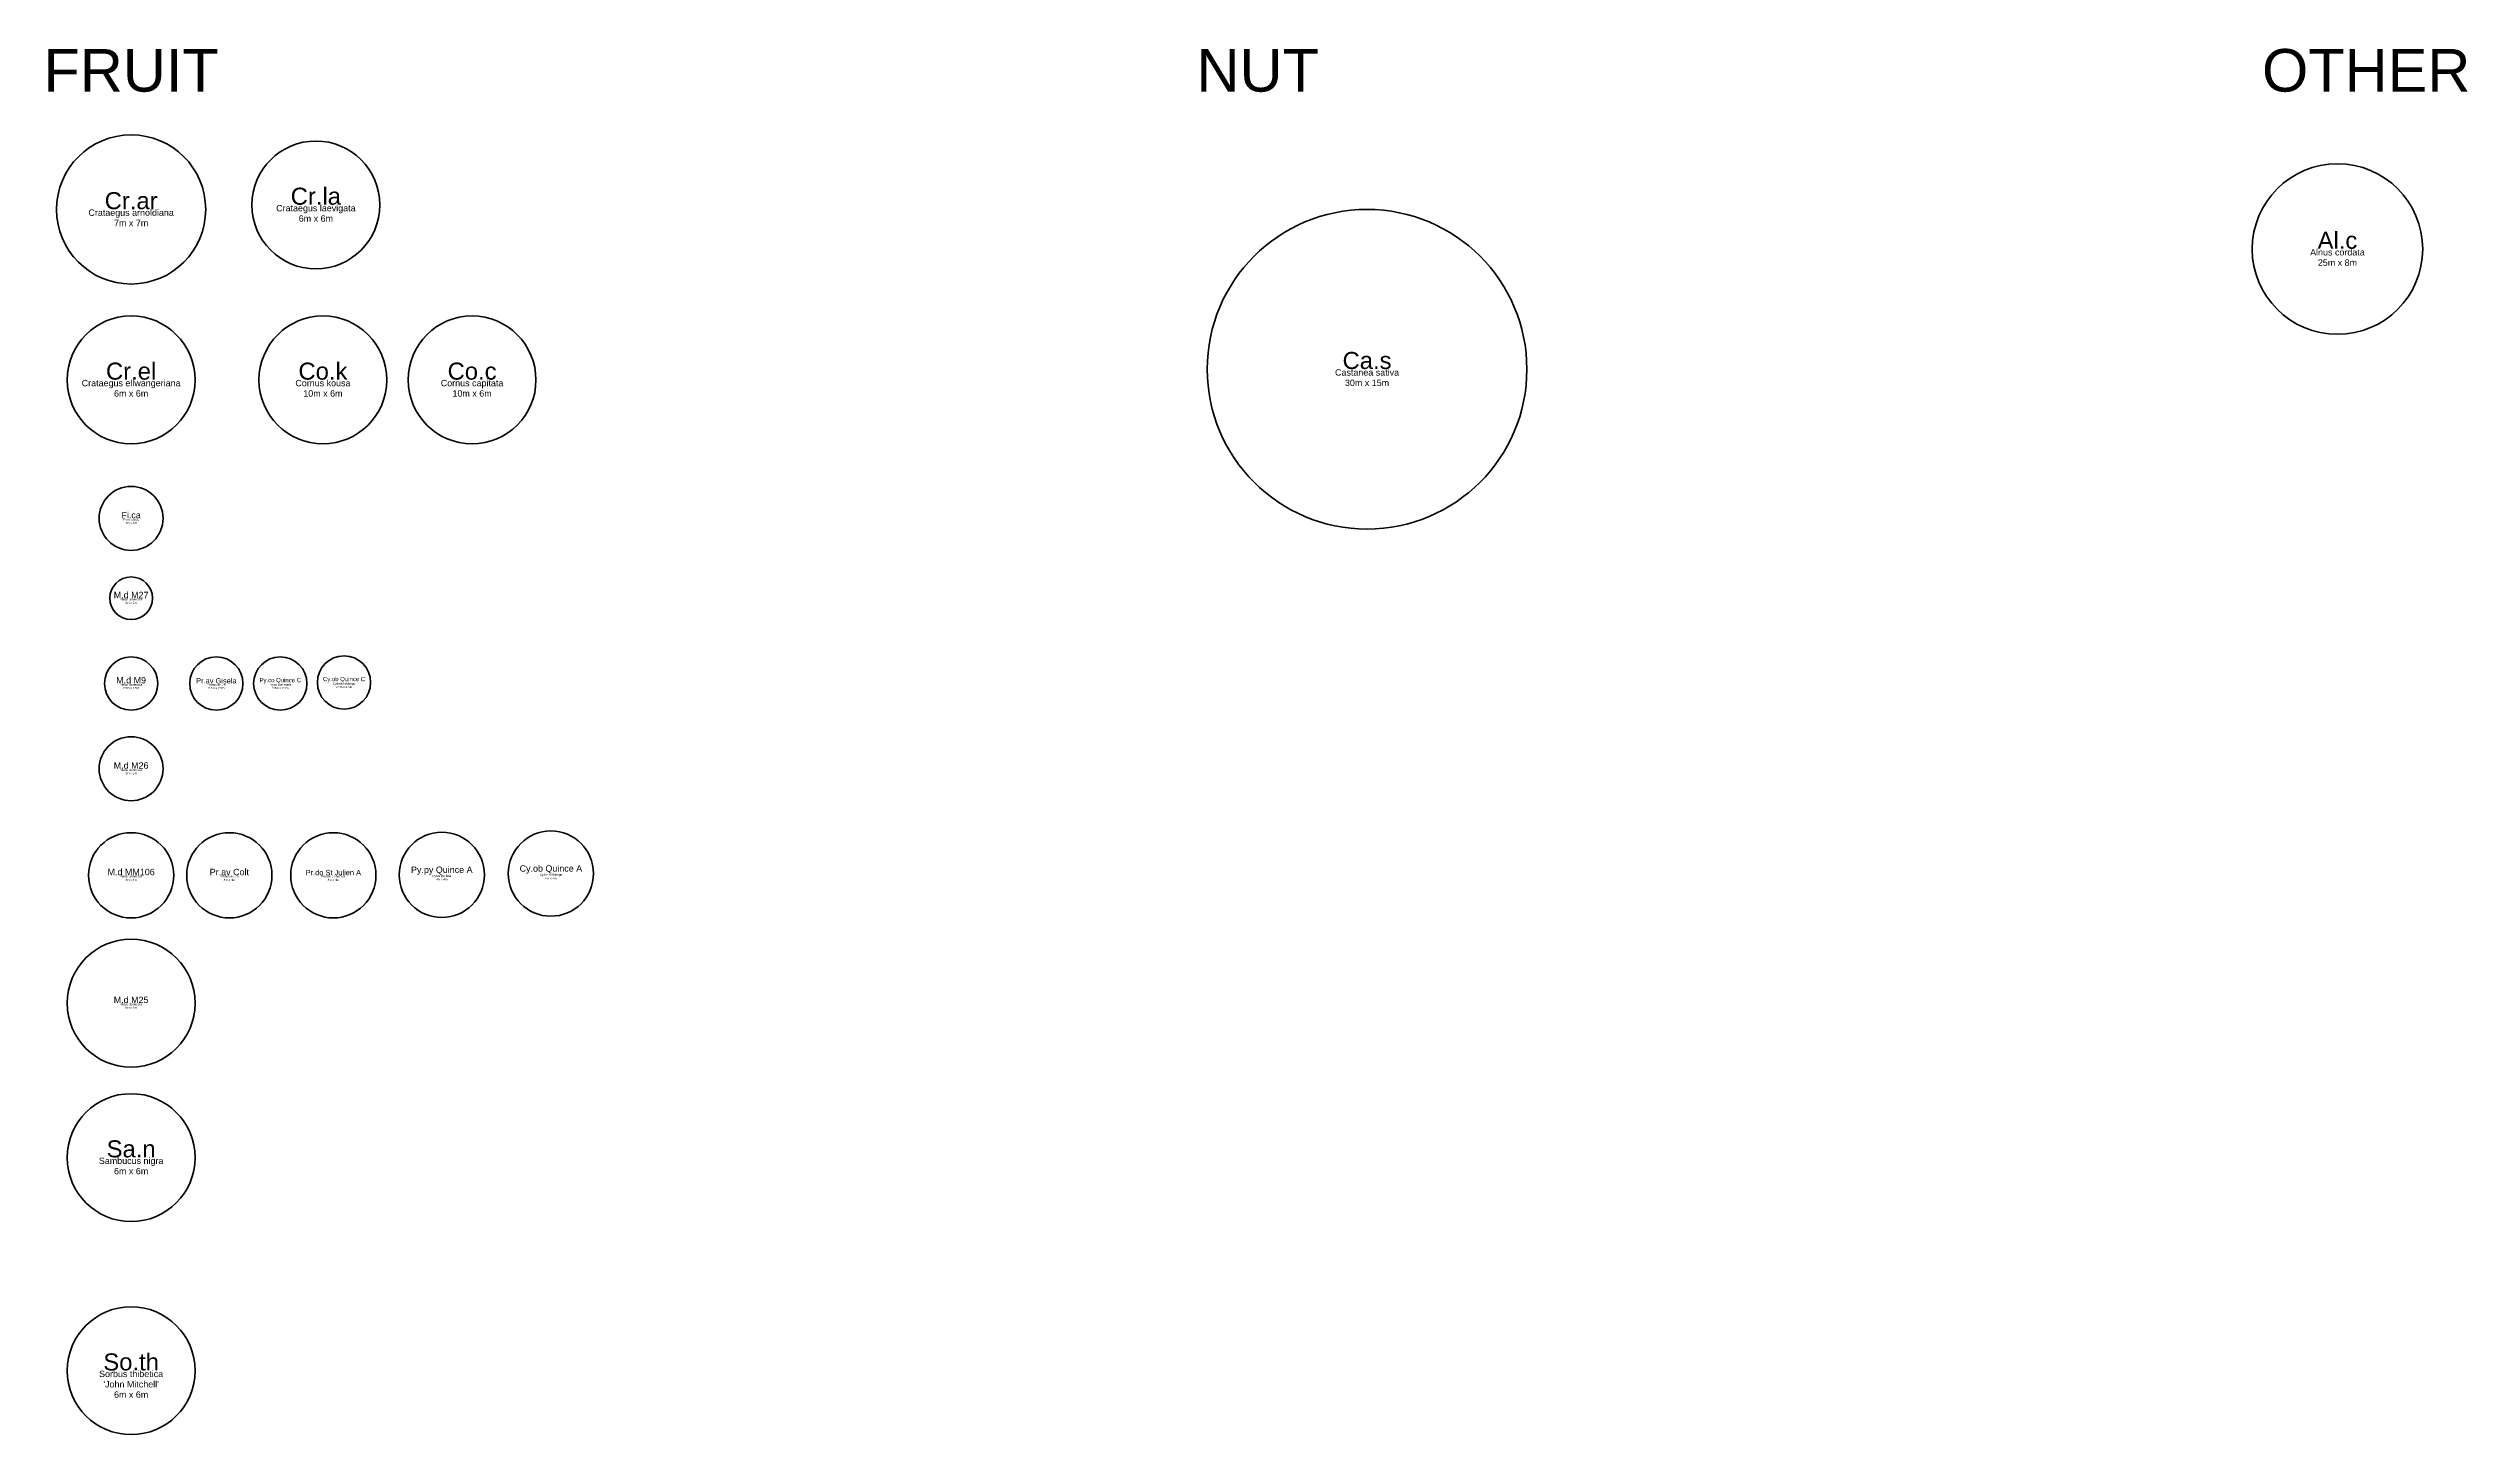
# Model space of a CAD drawing. Header units: metres. Extents: x 6 to 120, y -13 to 52.
import ezdxf

# ---------------------------------------------------------------- set-up
doc = ezdxf.new("R2010")
doc.units = ezdxf.units.M
for name, color, linetype, lineweight, true_color in [('Label', 6, 'Continuous', 25, 0xff00ff), ('Plant - Tree', 3, 'Continuous', 25, 0x00ff00), ('Plant label', 30, 'Continuous', 25, 0xff7f00)]:
    doc.layers.add(name, color=color, linetype=linetype, lineweight=lineweight, true_color=true_color)
doc.styles.add('textstyle10', font='ltypeshp.shx')
doc.styles.add('textstyle11', font='')
doc.styles.add('textstyle12', font='')
doc.styles.add('textstyle13', font='')
doc.styles.add('textstyle14', font='')
doc.styles.add('textstyle15', font='')
doc.styles.add('textstyle16', font='')
doc.styles.add('textstyle17', font='')
doc.styles.add('textstyle18', font='')
doc.styles.add('textstyle19', font='')
doc.styles.add('textstyle20', font='')
doc.styles.add('textstyle21', font='')
doc.styles.add('textstyle22', font='')
doc.styles.add('textstyle23', font='')
doc.styles.add('textstyle24', font='')
doc.styles.add('textstyle25', font='')
doc.styles.add('textstyle26', font='')
doc.styles.add('textstyle27', font='')
doc.styles.add('textstyle28', font='')
doc.styles.add('textstyle29', font='')
doc.styles.add('textstyle30', font='')
doc.styles.add('textstyle31', font='')
doc.styles.add('textstyle32', font='')
doc.styles.add('textstyle33', font='')
doc.styles.add('textstyle34', font='')
doc.styles.add('textstyle35', font='')
doc.styles.add('textstyle36', font='')
doc.styles.add('textstyle37', font='')
doc.styles.add('textstyle38', font='')
doc.styles.add('textstyle39', font='')
doc.styles.add('textstyle40', font='')
doc.styles.add('textstyle41', font='')
doc.styles.add('textstyle42', font='')
doc.styles.add('textstyle43', font='')
doc.styles.add('textstyle44', font='')
doc.styles.add('textstyle45', font='')
doc.styles.add('textstyle46', font='')
doc.styles.add('textstyle47', font='')
doc.styles.add('textstyle48', font='')
doc.styles.add('textstyle49', font='')
doc.styles.add('textstyle50', font='')
doc.styles.add('textstyle51', font='')
doc.styles.add('textstyle52', font='')
doc.styles.add('textstyle53', font='')
doc.styles.add('textstyle54', font='')
doc.styles.add('textstyle55', font='')
doc.styles.add('textstyle56', font='')
doc.styles.add('textstyle57', font='')
doc.styles.add('textstyle9', font='ltypeshp.shx')
doc.styles.get('textstyle11').set_extended_font_data('Arial')
doc.styles.get('textstyle12').set_extended_font_data('Arial')
doc.styles.get('textstyle13').set_extended_font_data('Arial')
doc.styles.get('textstyle14').set_extended_font_data('Arial')
doc.styles.get('textstyle15').set_extended_font_data('Arial')
doc.styles.get('textstyle16').set_extended_font_data('Arial')
doc.styles.get('textstyle17').set_extended_font_data('Arial')
doc.styles.get('textstyle18').set_extended_font_data('Arial')
doc.styles.get('textstyle19').set_extended_font_data('Arial')
doc.styles.get('textstyle20').set_extended_font_data('Arial')
doc.styles.get('textstyle21').set_extended_font_data('Arial')
doc.styles.get('textstyle22').set_extended_font_data('Arial')
doc.styles.get('textstyle23').set_extended_font_data('Arial')
doc.styles.get('textstyle24').set_extended_font_data('Arial')
doc.styles.get('textstyle25').set_extended_font_data('Arial')
doc.styles.get('textstyle26').set_extended_font_data('Arial')
doc.styles.get('textstyle27').set_extended_font_data('Arial')
doc.styles.get('textstyle28').set_extended_font_data('Arial')
doc.styles.get('textstyle29').set_extended_font_data('Arial')
doc.styles.get('textstyle30').set_extended_font_data('Arial')
doc.styles.get('textstyle31').set_extended_font_data('Arial')
doc.styles.get('textstyle32').set_extended_font_data('Arial')
doc.styles.get('textstyle33').set_extended_font_data('Arial')
doc.styles.get('textstyle34').set_extended_font_data('Arial')
doc.styles.get('textstyle35').set_extended_font_data('Arial')
doc.styles.get('textstyle36').set_extended_font_data('Arial')
doc.styles.get('textstyle37').set_extended_font_data('Arial')
doc.styles.get('textstyle38').set_extended_font_data('Arial')
doc.styles.get('textstyle39').set_extended_font_data('Arial')
doc.styles.get('textstyle40').set_extended_font_data('Arial')
doc.styles.get('textstyle41').set_extended_font_data('Arial')
doc.styles.get('textstyle42').set_extended_font_data('Arial')
doc.styles.get('textstyle43').set_extended_font_data('Arial')
doc.styles.get('textstyle44').set_extended_font_data('Arial')
doc.styles.get('textstyle45').set_extended_font_data('Arial')
doc.styles.get('textstyle46').set_extended_font_data('Arial')
doc.styles.get('textstyle47').set_extended_font_data('Arial')
doc.styles.get('textstyle48').set_extended_font_data('Arial')
doc.styles.get('textstyle49').set_extended_font_data('Arial')
doc.styles.get('textstyle50').set_extended_font_data('Arial')
doc.styles.get('textstyle51').set_extended_font_data('Arial')
doc.styles.get('textstyle52').set_extended_font_data('Arial')
doc.styles.get('textstyle53').set_extended_font_data('Arial')
doc.styles.get('textstyle54').set_extended_font_data('Arial')
doc.styles.get('textstyle55').set_extended_font_data('Arial')
doc.styles.get('textstyle56').set_extended_font_data('Arial')
doc.styles.get('textstyle57').set_extended_font_data('Arial')
doc.linetypes.add('BATTING', pattern='A,0.00254,-2.54,["BAT",textstyle9,S=2.54,R=0,X=-2.54,Y=0],-5.08,["BAT",textstyle10,S=2.54,R=180,X=2.54,Y=0],-2.54', length=10.16254)

# ---------------------------------------------------------------- blocks, each defined once
blk = doc.blocks.new('Tree - Sambucus nigra')
at = {"layer": 'Plant - Tree', "lineweight": 106}
blk.add_circle((0, 0), 3, dxfattribs=at)
at = {"layer": 'Plant - Tree', "insert": (0, 0), "char_height": 0.8, "attachment_point": 8, "line_spacing_factor": 0.971628, "style": 'textstyle52'}
blk.add_mtext('\\c32767;Sa.n', dxfattribs=at)
at = {"layer": 'Plant label', "insert": (0, 0), "char_height": 0.3, "attachment_point": 2, "line_spacing_factor": 0.971628, "style": 'textstyle51'}
blk.add_mtext('\\c32767;Sambucus nigra\\P6m x 6m', dxfattribs=at)
blk = doc.blocks.new('Tree - Alnus cordata')
at = {"layer": 'Plant - Tree', "lineweight": 106}
blk.add_circle((0, 0), 4, dxfattribs=at)
at = {"layer": 'Plant - Tree', "insert": (0, 0), "char_height": 0.8, "attachment_point": 8, "line_spacing_factor": 0.971628, "style": 'textstyle12'}
blk.add_mtext('\\c32767;Al.c', dxfattribs=at)
at = {"layer": 'Plant label', "insert": (0, 0), "char_height": 0.3, "attachment_point": 2, "line_spacing_factor": 0.971628, "style": 'textstyle11'}
blk.add_mtext('\\c32767;Alnus cordata\\P25m x 8m', dxfattribs=at)
blk = doc.blocks.new('Tree - Malus domestica M9')
at = {"layer": 'Plant - Tree', "lineweight": 106}
blk.add_circle((0, 0), 1.25, dxfattribs=at)
at = {"layer": 'Plant - Tree', "insert": (0, 0), "char_height": 0.3, "attachment_point": 8, "line_spacing_factor": 0.971628, "style": 'textstyle26'}
blk.add_mtext('\\c32767;M.d M9', dxfattribs=at)
at = {"layer": 'Plant label', "insert": (0, 0), "char_height": 0.1, "attachment_point": 2, "line_spacing_factor": 0.971628, "style": 'textstyle25'}
blk.add_mtext('\\c32767;Malus domestica\\P2.5m x 2.5m', dxfattribs=at)
blk = doc.blocks.new('Tree - Malus domestica M26')
at = {"layer": 'Plant - Tree', "lineweight": 106}
blk.add_circle((0, 0), 1.5, dxfattribs=at)
at = {"layer": 'Plant - Tree', "insert": (0, 0), "char_height": 0.3, "attachment_point": 8, "line_spacing_factor": 0.971628, "style": 'textstyle30'}
blk.add_mtext('\\c32767;M.d M26', dxfattribs=at)
at = {"layer": 'Plant label', "insert": (0, 0), "char_height": 0.1, "attachment_point": 2, "line_spacing_factor": 0.971628, "style": 'textstyle29'}
blk.add_mtext('\\c32767;Malus domestica\\P3m x 3m', dxfattribs=at)
blk = doc.blocks.new('Tree - Crataegus laevigata')
at = {"layer": 'Plant - Tree', "lineweight": 106}
blk.add_circle((0, 0), 3, dxfattribs=at)
at = {"layer": 'Plant - Tree', "insert": (0, 0), "char_height": 0.8, "attachment_point": 8, "line_spacing_factor": 0.971628, "style": 'textstyle24'}
blk.add_mtext('\\c32767;Cr.la', dxfattribs=at)
at = {"layer": 'Plant label', "insert": (0, 0), "char_height": 0.3, "attachment_point": 2, "line_spacing_factor": 0.971628, "style": 'textstyle23'}
blk.add_mtext('\\c32767;Crataegus laevigata\\P6m x 6m', dxfattribs=at)
blk = doc.blocks.new('Tree - Cornus kousa')
at = {"layer": 'Plant - Tree', "lineweight": 106}
blk.add_circle((0, 0), 3, dxfattribs=at)
at = {"layer": 'Plant - Tree', "insert": (0, 0), "char_height": 0.8, "attachment_point": 8, "line_spacing_factor": 0.971628, "style": 'textstyle18'}
blk.add_mtext('\\c32767;Co.k', dxfattribs=at)
at = {"layer": 'Plant label', "insert": (0, 0), "char_height": 0.3, "attachment_point": 2, "line_spacing_factor": 0.971628, "style": 'textstyle17'}
blk.add_mtext('\\c32767;Cornus kousa\\P10m x 6m', dxfattribs=at)
blk = doc.blocks.new('Tree - Castanea sativa')
at = {"layer": 'Plant - Tree', "lineweight": 106}
blk.add_circle((0, 0), 7.5, dxfattribs=at)
at = {"layer": 'Plant - Tree', "insert": (0, 0), "char_height": 0.8, "attachment_point": 8, "line_spacing_factor": 0.971628, "style": 'textstyle14'}
blk.add_mtext('\\c32767;Ca.s', dxfattribs=at)
at = {"layer": 'Plant label', "insert": (0, 0), "char_height": 0.3, "attachment_point": 2, "line_spacing_factor": 0.971628, "style": 'textstyle13'}
blk.add_mtext('\\c32767;Castanea sativa\\P30m x 15m', dxfattribs=at)
blk = doc.blocks.new('Tree - Crataegus arnoldiana')
at = {"layer": 'Plant - Tree', "lineweight": 106}
blk.add_circle((0, 0), 3.5, dxfattribs=at)
at = {"layer": 'Plant - Tree', "insert": (0, 0), "char_height": 0.8, "attachment_point": 8, "line_spacing_factor": 0.971628, "style": 'textstyle20'}
blk.add_mtext('\\c32767;Cr.ar', dxfattribs=at)
at = {"layer": 'Plant label', "insert": (0, 0), "char_height": 0.3, "attachment_point": 2, "line_spacing_factor": 0.971628, "style": 'textstyle19'}
blk.add_mtext('\\c32767;Crataegus arnoldiana\\P7m x 7m', dxfattribs=at)
blk = doc.blocks.new('Tree - Crataegus ellwangeriana')
at = {"layer": 'Plant - Tree', "lineweight": 106}
blk.add_circle((0, 0), 3, dxfattribs=at)
at = {"layer": 'Plant - Tree', "insert": (0, 0), "char_height": 0.8, "attachment_point": 8, "line_spacing_factor": 0.971628, "style": 'textstyle22'}
blk.add_mtext('\\c32767;Cr.el', dxfattribs=at)
at = {"layer": 'Plant label', "insert": (0, 0), "char_height": 0.3, "attachment_point": 2, "line_spacing_factor": 0.971628, "style": 'textstyle21'}
blk.add_mtext('\\c32767;Crataegus ellwangeriana\\P6m x 6m', dxfattribs=at)
blk = doc.blocks.new('Tree - Malus domestica M27')
at = {"layer": 'Plant - Tree', "lineweight": 106}
blk.add_circle((0, 0), 1, dxfattribs=at)
at = {"layer": 'Plant - Tree', "insert": (0, 0), "char_height": 0.3, "attachment_point": 8, "line_spacing_factor": 0.971628, "style": 'textstyle32'}
blk.add_mtext('\\c32767;M.d M27', dxfattribs=at)
at = {"layer": 'Plant label', "insert": (0, 0), "char_height": 0.1, "attachment_point": 2, "line_spacing_factor": 0.971628, "style": 'textstyle31'}
blk.add_mtext('\\c32767;Malus domestica\\P2m x 2m', dxfattribs=at)
blk = doc.blocks.new('Tree - Malus domestica M25')
at = {"layer": 'Plant - Tree', "lineweight": 106}
blk.add_circle((0, 0), 3, dxfattribs=at)
at = {"layer": 'Plant - Tree', "insert": (0, 0), "char_height": 0.3, "attachment_point": 8, "line_spacing_factor": 0.971628, "style": 'textstyle28'}
blk.add_mtext('\\c32767;M.d M25', dxfattribs=at)
at = {"layer": 'Plant label', "insert": (0, 0), "char_height": 0.1, "attachment_point": 2, "line_spacing_factor": 0.971628, "style": 'textstyle27'}
blk.add_mtext('\\c32767;Malus domestica\\P6m x 6m', dxfattribs=at)
blk = doc.blocks.new("Tree - Sorbus thibetica 'John Mitchell'")
at = {"layer": 'Plant - Tree', "lineweight": 106}
blk.add_circle((0, 0), 3, dxfattribs=at)
at = {"layer": 'Plant - Tree', "insert": (0, 0), "char_height": 0.8, "attachment_point": 8, "line_spacing_factor": 0.971628, "style": 'textstyle54'}
blk.add_mtext('\\c32767;So.th', dxfattribs=at)
at = {"layer": 'Plant label', "insert": (0, 0), "char_height": 0.3, "attachment_point": 2, "line_spacing_factor": 0.971628, "style": 'textstyle53'}
blk.add_mtext("\\c32767;Sorbus thibetica\\P'John Mitchell'\\P6m x 6m", dxfattribs=at)
blk = doc.blocks.new('Tree - Cornus capitata')
at = {"layer": 'Plant - Tree', "lineweight": 106}
blk.add_circle((0, 0), 3, dxfattribs=at)
at = {"layer": 'Plant - Tree', "insert": (0, 0), "char_height": 0.8, "attachment_point": 8, "line_spacing_factor": 0.971628, "style": 'textstyle16'}
blk.add_mtext('\\c32767;Co.c', dxfattribs=at)
at = {"layer": 'Plant label', "insert": (0, 0), "char_height": 0.3, "attachment_point": 2, "line_spacing_factor": 0.971628, "style": 'textstyle15'}
blk.add_mtext('\\c32767;Cornus capitata\\P10m x 6m', dxfattribs=at)
blk = doc.blocks.new('Tree - Pyrus pyrifolia Quince A')
at = {"layer": 'Plant - Tree', "lineweight": 106}
blk.add_circle((0, 0), 2, dxfattribs=at)
at = {"layer": 'Plant - Tree', "insert": (0, 0), "char_height": 0.3, "attachment_point": 8, "line_spacing_factor": 0.971628, "style": 'textstyle49'}
blk.add_mtext('\\c32767;Py.py Quince A', dxfattribs=at)
at = {"layer": 'Plant label', "insert": (0, 0), "char_height": 0.1, "attachment_point": 2, "line_spacing_factor": 0.971628, "style": 'textstyle47'}
blk.add_mtext('\\c32767;Pyrus pyrifolia\\P4m x 4m', dxfattribs=at)
blk = doc.blocks.new('Tree - Prunus domestica St Julien A')
at = {"layer": 'Plant - Tree', "lineweight": 106}
blk.add_circle((0, 0), 2, dxfattribs=at)
at = {"layer": 'Plant - Tree', "insert": (0, 0), "char_height": 0.25, "attachment_point": 8, "line_spacing_factor": 0.971628, "style": 'textstyle42'}
blk.add_mtext('\\c32767;Pr.do St Julien A', dxfattribs=at)
at = {"layer": 'Plant label', "insert": (0, 0), "char_height": 0.1, "attachment_point": 2, "line_spacing_factor": 0.971628, "style": 'textstyle41'}
blk.add_mtext('\\c32767;Prunus domestica\\P4m x 4m', dxfattribs=at)
blk = doc.blocks.new('Tree - Prunus avium Colt')
at = {"layer": 'Plant - Tree', "lineweight": 106}
blk.add_circle((0, 0), 2, dxfattribs=at)
at = {"layer": 'Plant - Tree', "insert": (0, 0), "char_height": 0.3, "attachment_point": 8, "line_spacing_factor": 0.971628, "style": 'textstyle38'}
blk.add_mtext('\\c32767;Pr.av Colt', dxfattribs=at)
at = {"layer": 'Plant label', "insert": (0, 0), "char_height": 0.1, "attachment_point": 2, "line_spacing_factor": 0.971628, "style": 'textstyle37'}
blk.add_mtext('\\c32767;Prunus avium\\P4m x 4m', dxfattribs=at)
blk = doc.blocks.new('Tree - Prunus avium Gisela')
at = {"layer": 'Plant - Tree', "lineweight": 106}
blk.add_circle((0, 0), 1.25, dxfattribs=at)
at = {"layer": 'Plant - Tree', "insert": (0, 0), "char_height": 0.25, "attachment_point": 8, "line_spacing_factor": 0.971628, "style": 'textstyle40'}
blk.add_mtext('\\c32767;Pr.av Gisela', dxfattribs=at)
at = {"layer": 'Plant label', "insert": (0, 0), "char_height": 0.1, "attachment_point": 2, "line_spacing_factor": 0.971628, "style": 'textstyle39'}
blk.add_mtext('\\c32767;Prunus avium\\P2.5m x 2.5m', dxfattribs=at)
blk = doc.blocks.new('Tree - Pyrus communis Quince C')
at = {"layer": 'Plant - Tree', "lineweight": 106}
blk.add_circle((0, 0), 1.25, dxfattribs=at)
at = {"layer": 'Plant - Tree', "insert": (0, 0), "char_height": 0.2, "attachment_point": 8, "line_spacing_factor": 0.971628, "style": 'textstyle45'}
blk.add_mtext('\\c32767;Py.co Quince C', dxfattribs=at)
at = {"layer": 'Plant label', "insert": (0, 0), "char_height": 0.1, "attachment_point": 2, "line_spacing_factor": 0.971628, "style": 'textstyle43'}
blk.add_mtext('\\c32767;Pryus communis\\P2.5m x 2.5m', dxfattribs=at)
blk = doc.blocks.new('Tree - Cydonia oblonga Quince C')
at = {"layer": 'Plant - Tree', "lineweight": 106}
blk.add_circle((0, 0), 1.25, dxfattribs=at)
at = {"layer": 'Plant - Tree', "insert": (0, 0), "char_height": 0.2, "attachment_point": 8, "line_spacing_factor": 0.971628, "style": 'textstyle46'}
blk.add_mtext('\\c32767;Cy.ob Quince C', dxfattribs=at)
at = {"layer": 'Plant label', "insert": (0, 0), "char_height": 0.1, "attachment_point": 2, "line_spacing_factor": 0.971628, "style": 'textstyle44'}
blk.add_mtext('\\c32767;Cydonia oblonga\\P2.5m x 2.5m', dxfattribs=at)
blk = doc.blocks.new('Tree - Cydonia oblonga Quince A')
at = {"layer": 'Plant - Tree', "lineweight": 106}
blk.add_circle((0, 0), 2, dxfattribs=at)
at = {"layer": 'Plant - Tree', "insert": (0, 0), "char_height": 0.3, "attachment_point": 8, "line_spacing_factor": 0.971628, "style": 'textstyle50'}
blk.add_mtext('\\c32767;Cy.ob Quince A', dxfattribs=at)
at = {"layer": 'Plant label', "insert": (0, 0), "char_height": 0.1, "attachment_point": 2, "line_spacing_factor": 0.971628, "style": 'textstyle48'}
blk.add_mtext('\\c32767;Cydonia oblonga\\P4m x 4m', dxfattribs=at)
blk = doc.blocks.new('Tree - Malus domestica MM106')
at = {"layer": 'Plant - Tree', "lineweight": 106}
blk.add_circle((0, 0), 2, dxfattribs=at)
at = {"layer": 'Plant - Tree', "insert": (0, 0), "char_height": 0.3, "attachment_point": 8, "line_spacing_factor": 0.971628, "style": 'textstyle35'}
blk.add_mtext('\\c32767;M.d MM106', dxfattribs=at)
at = {"layer": 'Plant label', "insert": (0, 0), "char_height": 0.1, "attachment_point": 2, "line_spacing_factor": 0.971628, "style": 'textstyle33'}
blk.add_mtext('\\c32767;Malus domestica\\P4m x 4m', dxfattribs=at)
blk = doc.blocks.new('Tree - Ficus carica')
at = {"layer": 'Plant - Tree', "lineweight": 106}
blk.add_circle((0, 0), 1.5, dxfattribs=at)
at = {"layer": 'Plant - Tree', "insert": (0, 0), "char_height": 0.3, "attachment_point": 8, "line_spacing_factor": 0.971628, "style": 'textstyle36'}
blk.add_mtext('\\c32767;Fi.ca', dxfattribs=at)
at = {"layer": 'Plant label', "insert": (0, 0), "char_height": 0.1, "attachment_point": 2, "line_spacing_factor": 0.971628, "style": 'textstyle34'}
blk.add_mtext('\\c32767;Ficus carica\\P4m x 3m', dxfattribs=at)

msp = doc.modelspace()

# ---------------------------------------------------------------- block references
at = {"layer": 'Plant - Tree'}
for name, p in [('Tree - Crataegus arnoldiana', (10, 44.5)), ('Tree - Crataegus laevigata', (18.67, 44.71)), ('Tree - Castanea sativa', (68, 37)), ('Tree - Crataegus ellwangeriana', (10, 36.5)), ('Tree - Cornus kousa', (19, 36.5)), ('Tree - Cornus capitata', (26, 36.5)), ('Tree - Ficus carica', (10, 30)), ('Tree - Malus domestica M27', (10, 26.25)), ('Tree - Malus domestica M9', (10, 22.25)), ('Tree - Prunus avium Gisela', (14, 22.25)), ('Tree - Pyrus communis Quince C', (17, 22.25)), ('Tree - Cydonia oblonga Quince C', (19.99, 22.3)), ('Tree - Malus domestica M26', (10, 18.25)), ('Tree - Malus domestica MM106', (10, 13.25)), ('Tree - Prunus avium Colt', (14.61, 13.25)), ('Tree - Prunus domestica St Julien A', (19.49, 13.25)), ('Tree - Pyrus pyrifolia Quince A', (24.58, 13.27)), ('Tree - Cydonia oblonga Quince A', (29.7, 13.33)), ('Tree - Malus domestica M25', (10, 7.25)), ('Tree - Sambucus nigra', (10, 0)), ("Tree - Sorbus thibetica 'John Mitchell'", (10, -10))]:
    msp.add_blockref(name, p, dxfattribs=at)
at = {"layer": 'Plant - Tree', "linetype": 'BATTING'}
msp.add_blockref('Tree - Alnus cordata', (113.54, 42.64), dxfattribs=at)

# ---------------------------------------------------------------- texts
at = {"layer": 'Label', "char_height": 2, "line_spacing_factor": 0.971628}
for s, insert, attachment_point, style in [('FRUIT', (10, 50), 8, 'textstyle55'), ('NUT', (60, 50), 7, 'textstyle56'), ('OTHER', (110, 50), 7, 'textstyle57')]:
    msp.add_mtext(s, dxfattribs=dict(at, insert=insert, attachment_point=attachment_point, style=style))

doc.saveas('drawing.dxf')
